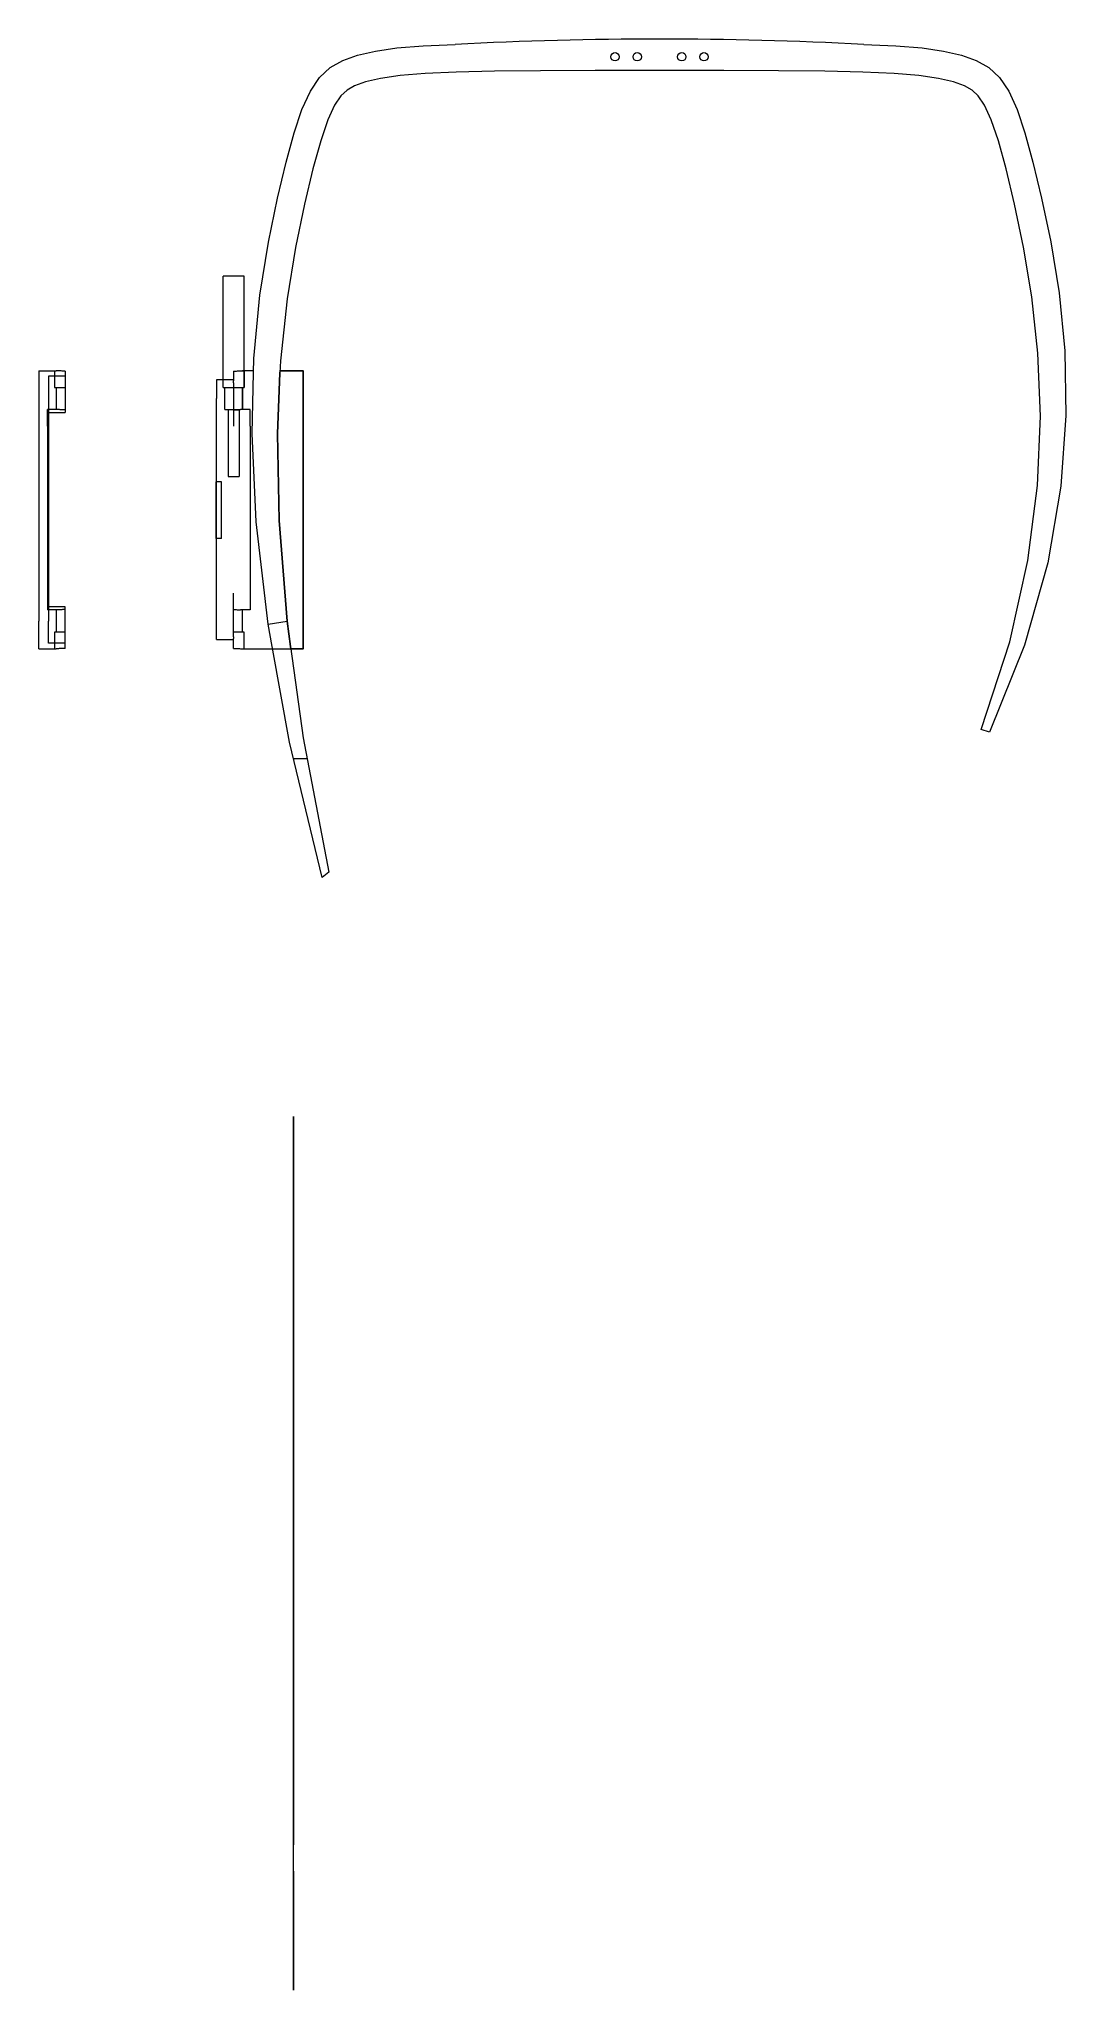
# Model space of a CAD drawing. Header units: millimetres. Extents: x 11 to 196, y 69 to 420.
import ezdxf

# ---------------------------------------------------------------- set-up
doc = ezdxf.new("R2010")
doc.units = ezdxf.units.MM

msp = doc.modelspace()

# ---------------------------------------------------------------- linework, layer by layer
at = {"color": 2, "linetype": 'Continuous', "lineweight": 0}
for p, q in [((68.42, 416.7, 94), (71.62, 417.43, 94)), ((71.62, 417.43, 94), (75.49, 417.98, 94)), ((75.49, 417.98, 94), (80.22, 418.37, 94)), ((80.22, 418.37, 94), (85.97, 418.63, 94)), ((159.45, 418.63, 94), (165.21, 418.37, 94)), ((165.21, 418.37, 94), (169.94, 417.98, 94)), ((169.94, 417.98, 94), (173.81, 417.43, 94)), ((173.81, 417.43, 94), (177.01, 416.7, 94)), ((61.58, 412.64, 94), (63.5, 414.45, 94)), ((63.5, 414.45, 94), (65.75, 415.75, 94)), ((65.75, 415.75, 94), (68.42, 416.7, 94)), ((101.29, 413.87, 94), (93.01, 413.79, 94)), ((111.13, 413.9, 94), (101.29, 413.87, 94)), ((122.71, 413.9, 94), (111.13, 413.9, 94)), ((122.71, 413.9, 94), (122.71, 413.9, 94)), ((134.29, 413.9, 94), (122.71, 413.9, 94)), ((144.14, 413.87, 94), (134.29, 413.9, 94)), ((152.42, 413.79, 94), (144.14, 413.87, 94)), ((177.01, 416.7, 94), (179.68, 415.75, 94)), ((179.68, 415.75, 94), (181.93, 414.45, 94)), ((181.93, 414.45, 94), (183.85, 412.64, 94)), ((59.92, 410.19, 94), (61.58, 412.64, 94)), ((66.51, 410.41, 94), (65.41, 409.38, 94)), ((67.86, 411.2, 94), (66.51, 410.41, 94)), ((69.82, 411.89, 94), (67.86, 411.2, 94)), ((72.52, 412.51, 94), (69.82, 411.89, 94)), ((76.05, 413, 94), (72.52, 412.51, 94)), ((80.54, 413.38, 94), (76.05, 413, 94)), ((86.15, 413.63, 94), (80.54, 413.38, 94)), ((93.01, 413.79, 94), (86.15, 413.63, 94)), ((159.28, 413.63, 94), (152.42, 413.79, 94)), ((164.89, 413.38, 94), (159.28, 413.63, 94)), ((169.38, 413, 94), (164.89, 413.38, 94)), ((172.91, 412.51, 94), (169.38, 413, 94)), ((175.61, 411.89, 94), (172.91, 412.51, 94)), ((177.57, 411.2, 94), (175.61, 411.89, 94)), ((178.92, 410.41, 94), (177.57, 411.2, 94)), ((180.02, 409.38, 94), (178.92, 410.41, 94)), ((183.85, 412.64, 94), (185.51, 410.19, 94)), ((56.98, 402.75, 94), (58.41, 406.94, 94)), ((58.41, 406.94, 94), (59.92, 410.19, 94)), ((64.28, 407.71, 94), (63.06, 405.08, 94)), ((65.41, 409.38, 94), (64.28, 407.71, 94)), ((181.15, 407.71, 94), (180.02, 409.38, 94)), ((182.37, 405.08, 94), (181.15, 407.71, 94)), ((185.51, 410.19, 94), (187.02, 406.94, 94)), ((187.02, 406.94, 94), (188.44, 402.75, 94)), ((63.06, 405.08, 94), (61.77, 401.29, 94)), ((183.66, 401.29, 94), (182.37, 405.08, 94)), ((55.55, 397.48, 94), (56.98, 402.75, 94)), ((61.77, 401.29, 94), (60.39, 396.24, 94)), ((185.04, 396.24, 94), (183.66, 401.29, 94)), ((188.44, 402.75, 94), (189.88, 397.48, 94)), ((54.01, 390.97, 94), (55.55, 397.48, 94)), ((189.88, 397.48, 94), (191.42, 390.97, 94)), ((60.39, 396.24, 94), (58.89, 389.88, 94)), ((186.54, 389.88, 94), (185.04, 396.24, 94)), ((52.36, 383.06, 94), (54.01, 390.97, 94)), ((58.89, 389.88, 94), (57.27, 382.14, 94)), ((188.16, 382.18, 94), (186.54, 389.88, 94)), ((191.42, 390.97, 94), (193.07, 383.11, 94)), ((50.84, 373.53, 94), (52.36, 383.06, 94)), ((193.07, 383.11, 94), (194.57, 373.94, 94)), ((57.27, 382.14, 94), (55.73, 372.86, 94)), ((189.67, 373.23, 94), (188.16, 382.18, 94)), ((48.01, 376.97, 94), (44.21, 376.97, 94)), ((44.21, 358.3, 94), (44.21, 376.97, 94)), ((48.01, 359.97, 94), (48.01, 376.97, 94)), ((49.76, 362.14, 94), (50.84, 373.53, 94)), ((55.73, 372.86, 94), (54.55, 361.77, 94)), ((190.78, 363.09, 94), (189.67, 373.23, 94)), ((194.57, 373.94, 94), (195.6, 363.52, 94)), ((49.7, 359.56, 94), (49.76, 362.14, 94)), ((54.55, 361.77, 94), (54.45, 359.56, 94)), ((191.23, 351.78, 94), (190.78, 363.09, 94)), ((195.6, 363.52, 94), (195.82, 351.91, 94)), ((11.11, 359.97, 94), (11.11, 354.97, 94)), ((11.11, 359.97, 94), (14.19, 359.97, 94)), ((15.81, 358.97, 94), (12.81, 358.97, 94)), ((12.81, 358.97, 94), (12.81, 354.97, 94)), ((15.81, 359.89, 94), (15.81, 358.97, 94)), ((15.81, 358.97, 94), (15.81, 353.44, 94)), ((43.01, 358.3, 94), (43.01, 358.12, 94)), ((46.11, 358.3, 94), (43.01, 358.3, 94)), ((43.01, 358.12, 94), (43.01, 354.97, 94)), ((46.11, 359.89, 94), (46.11, 358.12, 94)), ((49.71, 359.97, 94), (47.72, 359.97, 94)), ((58.61, 359.97, 94), (54.47, 359.97, 94)), ((58.61, 354.97, 94), (58.61, 359.97, 94)), ((11.11, 354.97, 94), (11.11, 314.97, 94)), ((12.81, 354.97, 94), (12.81, 314.97, 94)), ((43.01, 314.97, 94), (43.01, 354.97, 94)), ((58.61, 314.97, 94), (58.61, 354.97, 94)), ((12.81, 352.44, 94), (15.81, 352.44, 94)), ((15.81, 353.44, 94), (15.81, 352.44, 94)), ((190.72, 339.35, 94), (191.23, 351.78, 94)), ((195.82, 351.91, 94), (194.91, 339.19, 94)), ((43.01, 339.97, 94), (42.91, 339.97, 94)), ((42.91, 339.97, 94), (42.91, 329.81, 94)), ((188.98, 325.83, 94), (190.72, 339.35, 94)), ((194.91, 339.19, 94), (192.53, 325.41, 94)), ((43.01, 329.81, 94), (42.91, 329.81, 94)), ((185.73, 311.26, 94), (188.98, 325.83, 94)), ((192.53, 325.41, 94), (188.35, 310.65, 94)), ((15.81, 317.51, 94), (12.81, 317.51, 94)), ((15.81, 316.51, 94), (15.81, 317.51, 94)), ((15.81, 310.97, 94), (15.81, 316.51, 94)), ((11.11, 309.97, 94), (11.11, 314.97, 94)), ((12.81, 310.97, 94), (12.81, 314.97, 94)), ((43.01, 311.83, 94), (43.01, 314.97, 94)), ((58.61, 309.97, 94), (58.61, 314.97, 94)), ((11.11, 309.97, 94), (14.19, 309.97, 94)), ((15.81, 310.97, 94), (12.81, 310.97, 94)), ((15.81, 310.06, 94), (15.81, 310.97, 94)), ((43.01, 311.65, 94), (43.01, 311.83, 94)), ((43.01, 311.65, 94), (46.11, 311.65, 94)), ((46.11, 310.06, 94), (46.11, 311.83, 94)), ((47.72, 309.97, 94), (53.13, 309.97, 94)), ((56.17, 293.19, 94), (53.06, 310.39, 94)), ((56.37, 310.39, 94), (58.62, 294, 94)), ((56.42, 309.97, 94), (58.61, 309.97, 94)), ((180.59, 295.45, 94), (185.73, 311.26, 94)), ((188.35, 310.65, 94), (182.05, 294.97, 94)), ((182.05, 294.97, 94), (180.59, 295.45, 94)), ((62.02, 268.9, 94), (56.17, 293.19, 94)), ((58.62, 294, 94), (63.22, 269.84, 94)), ((63.22, 269.84, 94), (62.02, 268.9, 94))]:
    msp.add_line(p, q, dxfattribs=at)
at = {"color": 5, "linetype": 'Continuous', "lineweight": 0}
for p, q in [((13.91, 359.97, 94), (13.91, 356.97, 94)), ((44.21, 356.97, 94), (44.21, 358.3, 94)), ((46.11, 357.8, 94), (46.11, 358.12, 94)), ((46.11, 357.8, 94), (46.11, 349.97, 94)), ((48.01, 356.97, 94), (48.01, 359.97, 94)), ((48.01, 359.87, 94), (48.01, 356.97, 94)), ((49.44, 348.65, 94), (49.7, 359.56, 94)), ((54.45, 359.56, 94), (53.98, 348.59, 94)), ((13.91, 356.97, 94), (15.81, 356.97, 94)), ((14.21, 356.97, 94), (14.21, 352.97, 94)), ((44.21, 356.97, 94), (48.01, 356.97, 94)), ((44.51, 352.97, 94), (44.51, 356.97, 94)), ((46.11, 356.97, 94), (48.01, 356.97, 94)), ((47.71, 352.97, 94), (47.71, 356.97, 94)), ((47.71, 356.97, 94), (47.71, 352.97, 94)), ((14.56, 352.97, 94), (12.61, 352.97, 94)), ((12.61, 349.97, 94), (12.61, 352.97, 94)), ((44.51, 352.97, 94), (47.36, 352.97, 94)), ((45.11, 352.97, 94), (45.11, 340.97, 94)), ((47.11, 352.97, 94), (47.11, 340.97, 94)), ((49.11, 352.97, 94), (47.36, 352.97, 94)), ((49.11, 349.97, 94), (49.11, 352.97, 94)), ((12.61, 349.97, 94), (12.61, 319.97, 94)), ((49.11, 349.97, 94), (49.11, 319.97, 94)), ((50.19, 332.82, 94), (49.44, 348.65, 94)), ((53.98, 348.59, 94), (54.28, 333.07, 94)), ((45.11, 340.97, 94), (46.11, 340.97, 94)), ((46.11, 340.97, 94), (47.11, 340.97, 94)), ((43.91, 339.97, 94), (43.01, 339.97, 94)), ((43.91, 329.81, 94), (43.91, 339.97, 94)), ((43.91, 329.81, 94), (43.01, 329.81, 94)), ((52.33, 314.41, 94), (50.19, 332.82, 94)), ((54.28, 333.07, 94), (55.74, 314.96, 94)), ((12.61, 319.97, 94), (12.61, 316.97, 94)), ((46.11, 312.15, 94), (46.11, 319.97, 94)), ((49.11, 319.97, 94), (49.11, 316.97, 94)), ((14.56, 316.97, 94), (12.61, 316.97, 94)), ((14.21, 316.97, 94), (14.21, 312.97, 94)), ((49.11, 316.97, 94), (47.36, 316.97, 94)), ((47.71, 312.97, 94), (47.71, 316.97, 94)), ((15.81, 312.97, 94), (13.91, 312.97, 94)), ((13.91, 312.97, 94), (13.91, 309.97, 94)), ((48.01, 312.97, 94), (46.11, 312.97, 94)), ((46.11, 312.15, 94), (46.11, 311.83, 94)), ((48.01, 310.07, 94), (48.01, 312.97, 94)), ((52.33, 314.41, 94), (55.74, 314.96, 94)), ((53.06, 310.39, 94), (52.33, 314.41, 94)), ((55.74, 314.96, 94), (56.37, 310.39, 94)), ((53.13, 309.97, 94), (56.42, 309.97, 94)), ((56.87, 290.27, 94), (59.33, 290.27, 94))]:
    msp.add_line(p, q, dxfattribs=at)
at = {"extrusion": (-1, 0, 0)}
msp.add_line((56.87, 94.97, 67), (56.87, 225.9, 67), dxfattribs=at)
at = {"color": 0, "linetype": 'Continuous', "lineweight": 0}
for p, q in [((56.87, 219.59, 64), (56.87, 218.63, 64)), ((56.87, 218.63, 70), (56.87, 219.59, 70)), ((56.87, 219.59, 64), (56.87, 219.59, 70)), ((56.87, 218.63, 64), (56.87, 218.37, 64)), ((56.87, 218.37, 70), (56.87, 218.63, 70)), ((56.87, 218.37, 64), (56.87, 217.98, 64)), ((56.87, 218.37, 64), (56.87, 218.37, 70)), ((56.87, 217.98, 70), (56.87, 218.37, 70)), ((56.87, 217.98, 64), (56.87, 217.43, 64)), ((56.87, 217.98, 64), (56.87, 217.98, 70)), ((56.87, 217.43, 70), (56.87, 217.98, 70)), ((56.87, 217.43, 64), (56.87, 216.7, 64)), ((56.87, 217.43, 64), (56.87, 217.43, 70)), ((56.87, 216.7, 70), (56.87, 217.43, 70)), ((56.87, 217.15, 64), (56.87, 217.15, 70)), ((56.87, 216.7, 64), (56.87, 215.75, 64)), ((56.87, 216.7, 64), (56.87, 216.7, 70)), ((56.87, 215.75, 70), (56.87, 216.7, 70)), ((56.87, 215.75, 64), (56.87, 214.45, 64)), ((56.87, 215.75, 64), (56.87, 215.75, 70)), ((56.87, 214.45, 70), (56.87, 215.75, 70)), ((56.87, 215.65, 64), (56.87, 215.65, 70)), ((56.87, 214.45, 64), (56.87, 212.64, 64)), ((56.87, 214.45, 64), (56.87, 214.45, 70)), ((56.87, 212.64, 70), (56.87, 214.45, 70)), ((56.87, 213.9, 64), (56.87, 213.9, 70)), ((56.87, 213.9, 64), (56.87, 213.9, 70)), ((56.87, 213.38, 64), (56.87, 213.38, 70)), ((56.87, 213, 64), (56.87, 213, 70)), ((56.87, 212.64, 64), (56.87, 210.19, 64)), ((56.87, 212.64, 64), (56.87, 212.64, 70)), ((56.87, 210.19, 70), (56.87, 212.64, 70)), ((56.87, 212.51, 64), (56.87, 212.51, 70)), ((56.87, 211.89, 64), (56.87, 211.89, 70)), ((56.87, 211.2, 64), (56.87, 211.2, 70)), ((56.87, 210.41, 64), (56.87, 210.41, 70)), ((56.87, 210.19, 64), (56.87, 206.94, 64)), ((56.87, 210.19, 64), (56.87, 210.19, 70)), ((56.87, 206.94, 70), (56.87, 210.19, 70)), ((56.87, 209.38, 64), (56.87, 209.38, 70)), ((56.87, 207.71, 64), (56.87, 207.71, 70)), ((56.87, 206.94, 64), (56.87, 202.75, 64)), ((56.87, 206.94, 64), (56.87, 206.94, 70)), ((56.87, 202.75, 70), (56.87, 206.94, 70)), ((56.87, 205.08, 64), (56.87, 205.08, 70)), ((56.87, 202.75, 64), (56.87, 197.48, 64)), ((56.87, 202.75, 64), (56.87, 202.75, 70)), ((56.87, 197.48, 70), (56.87, 202.75, 70)), ((56.87, 201.29, 64), (56.87, 201.29, 70)), ((56.87, 197.48, 64), (56.87, 190.97, 64)), ((56.87, 197.48, 64), (56.87, 197.48, 70)), ((56.87, 190.97, 70), (56.87, 197.48, 70)), ((56.87, 196.97, 68.9), (56.87, 196.97, 65.1)), ((56.87, 179.89, 68.9), (56.87, 196.97, 68.9)), ((56.87, 179.89, 65.1), (56.87, 196.97, 65.1)), ((56.87, 196.24, 64), (56.87, 196.24, 70)), ((56.87, 190.97, 64), (56.87, 183.06, 64)), ((56.87, 183.06, 70), (56.87, 190.97, 70)), ((56.87, 183.11, 64), (56.87, 183.11, 70)), ((56.87, 183.06, 64), (56.87, 173.53, 64)), ((56.87, 183.06, 64), (56.87, 183.06, 70)), ((56.87, 173.53, 70), (56.87, 183.06, 70)), ((56.87, 182.18, 64), (56.87, 182.18, 70)), ((56.87, 182.14, 64), (56.87, 182.14, 70)), ((56.87, 179.97, 67), (56.87, 179.97, 66)), ((56.87, 154.97, 67), (56.87, 179.97, 67)), ((56.87, 154.97, 67), (56.87, 179.97, 67)), ((56.87, 179.97, 67), (56.87, 179.97, 68)), ((56.87, 179.89, 65.1), (56.87, 176.97, 65.1)), ((56.87, 179.89, 68.9), (56.87, 176.97, 68.9)), ((56.87, 173.44, 63), (56.87, 178.97, 63)), ((56.87, 173.44, 71), (56.87, 178.97, 71)), ((56.87, 176.97, 67), (56.87, 176.97, 65.1)), ((56.87, 172.91, 65.4), (56.87, 176.97, 65.4)), ((56.87, 176.97, 67), (56.87, 176.97, 68.9)), ((56.87, 172.91, 68.6), (56.87, 176.97, 68.6)), ((56.87, 174.97, 61), (56.87, 154.97, 61)), ((56.87, 174.97, 73), (56.87, 154.97, 73)), ((56.87, 173.94, 64), (56.87, 173.94, 70)), ((56.87, 173.53, 64), (56.87, 162.14, 64)), ((56.87, 173.53, 64), (56.87, 173.53, 70)), ((56.87, 162.14, 70), (56.87, 173.53, 70)), ((56.87, 169.97, 63), (56.87, 173.44, 63)), ((56.87, 169.97, 71), (56.87, 173.44, 71)), ((56.87, 173.23, 64), (56.87, 173.23, 70)), ((56.87, 172.97, 66), (56.87, 172.97, 67)), ((56.87, 172.97, 65.4), (56.87, 172.97, 66)), ((56.87, 172.97, 68), (56.87, 172.97, 68.6)), ((56.87, 172.97, 68), (56.87, 172.97, 67)), ((56.87, 172.97, 66), (56.87, 160.97, 66)), ((56.87, 172.97, 68), (56.87, 160.97, 68)), ((56.87, 172.86, 64), (56.87, 172.86, 70)), ((56.87, 154.97, 63), (56.87, 169.97, 63)), ((56.87, 154.97, 71), (56.87, 169.97, 71)), ((56.87, 163.52, 64), (56.87, 163.52, 70)), ((56.87, 163.09, 64), (56.87, 163.09, 70)), ((56.87, 162.14, 64), (56.87, 148.65, 64)), ((56.87, 162.14, 64), (56.87, 162.14, 70)), ((56.87, 148.65, 70), (56.87, 162.14, 70)), ((56.87, 161.77, 64), (56.87, 161.77, 70)), ((56.87, 160.97, 66), (56.87, 160.97, 68)), ((56.87, 159.97, 64.46), (56.87, 159.97, 69.54)), ((56.87, 149.81, 64.46), (56.87, 159.97, 64.46)), ((56.87, 159.97, 69.54), (56.87, 149.81, 69.54)), ((56.87, 154.97, 61), (56.87, 154.97, 67)), ((56.87, 154.97, 67), (56.87, 129.97, 67)), ((56.87, 134.97, 61), (56.87, 154.97, 61)), ((56.87, 154.97, 61), (56.87, 154.97, 67)), ((56.87, 154.97, 73), (56.87, 154.97, 67)), ((56.87, 134.97, 73), (56.87, 154.97, 73)), ((56.87, 154.97, 67), (56.87, 129.97, 67)), ((56.87, 154.97, 73), (56.87, 154.97, 67)), ((56.87, 154.97, 63), (56.87, 139.97, 63)), ((56.87, 154.97, 71), (56.87, 139.97, 71)), ((56.87, 151.91, 64), (56.87, 151.91, 70)), ((56.87, 151.78, 64), (56.87, 151.78, 70)), ((56.87, 149.81, 69.54), (56.87, 149.81, 64.46)), ((56.87, 148.65, 64), (56.87, 132.82, 64)), ((56.87, 148.65, 64), (56.87, 148.65, 70)), ((56.87, 132.82, 70), (56.87, 148.65, 70)), ((56.87, 148.59, 64), (56.87, 148.59, 70)), ((56.87, 139.97, 63), (56.87, 136.51, 63)), ((56.87, 139.97, 71), (56.87, 136.51, 71)), ((56.87, 139.35, 64), (56.87, 139.35, 70)), ((56.87, 139.19, 64), (56.87, 139.19, 70)), ((56.87, 137.03, 65.4), (56.87, 132.97, 65.4)), ((56.87, 137.03, 68.6), (56.87, 132.97, 68.6)), ((56.87, 136.97, 66), (56.87, 136.97, 67)), ((56.87, 136.97, 68), (56.87, 136.97, 67)), ((56.87, 136.51, 63), (56.87, 130.97, 63)), ((56.87, 136.51, 71), (56.87, 130.97, 71)), ((56.87, 133.07, 64), (56.87, 133.07, 70)), ((56.87, 132.97, 67), (56.87, 132.97, 65.1)), ((56.87, 130.06, 65.1), (56.87, 132.97, 65.1)), ((56.87, 132.97, 67), (56.87, 132.97, 68.9)), ((56.87, 130.06, 68.9), (56.87, 132.97, 68.9)), ((56.87, 132.82, 64), (56.87, 114.41, 64)), ((56.87, 132.82, 64), (56.87, 132.82, 70)), ((56.87, 114.41, 70), (56.87, 132.82, 70)), ((56.87, 129.97, 67), (56.87, 129.97, 66)), ((56.87, 129.97, 67), (56.87, 129.97, 68)), ((56.87, 125.83, 64), (56.87, 125.83, 70)), ((56.87, 125.41, 64), (56.87, 125.41, 70)), ((56.87, 114.96, 64), (56.87, 114.96, 70)), ((56.87, 93.19, 70), (56.87, 114.41, 70)), ((56.87, 114.41, 64), (56.87, 114.41, 64)), ((56.87, 114.41, 64), (56.87, 114.41, 70)), ((56.87, 114.41, 64), (56.87, 111.26, 64)), ((56.87, 111.26, 64), (56.87, 95.45, 64)), ((56.87, 111.26, 64), (56.87, 111.26, 70)), ((56.87, 110.65, 64), (56.87, 110.65, 70)), ((56.87, 95.45, 64), (56.87, 94.97, 64)), ((56.87, 95.45, 64), (56.87, 95.45, 70)), ((56.87, 94.97, 64), (56.87, 94.97, 70)), ((56.87, 94, 54.56), (56.87, 94, 70)), ((56.87, 68.9, 70), (56.87, 93.19, 70)), ((56.87, 93.19, 53.43), (56.87, 93.19, 70)), ((56.87, 90.27, 44), (56.87, 68.9, 44)), ((56.87, 69.84, 44), (56.87, 69.84, 70)), ((56.87, 68.9, 44), (56.87, 68.9, 70))]:
    msp.add_line(p, q, dxfattribs=at)
msp.add_lwpolyline([(58.61, 354.97), (58.61, 359.97), (54.47, 359.97), (54.45, 359.56), (53.98, 348.59), (54.28, 333.07), (55.74, 314.96), (56.37, 310.39), (56.42, 309.97), (58.61, 309.97), (58.61, 314.97)], close=True)
at = {"color": 2, "linetype": 'Continuous', "lineweight": 0}
for centre in [(114.71, 416.4, 94), (118.71, 416.4, 94), (126.71, 416.4, 94), (130.71, 416.4, 94)]:
    msp.add_circle(centre, 0.75, dxfattribs=at)
msp.add_arc((122.71, -286.13, 94), 705.71, 87.01576, 92.98424, dxfattribs=at)
at = {"color": 0, "linetype": 'Continuous', "lineweight": 0, "extrusion": (-1, 0, 0)}
for centre, radius, start, end in [((-174.97, 66, -56.87), 5, 180, 270), ((-174.97, 68, -56.87), 5, 90, 180), ((-177.8, 62.5, -56.87), 0.5, 90, 231.0576), ((-177.8, 71.5, -56.87), 0.5, 128.9424, 270), ((-173.44, 64, -56.87), 1, 270, 30), ((-173.44, 70, -56.87), 1, 330, 90), ((-169.97, 66, -56.87), 3, 180, 270), ((-169.97, 68, -56.87), 3, 90, 180), ((-139.97, 66, -56.87), 3, 270, 0), ((-139.97, 68, -56.87), 3, 0, 90), ((-136.51, 64, -56.87), 1, 150, 270), ((-136.51, 70, -56.87), 1, 90, 210), ((-134.97, 66, -56.87), 5, 270, 0), ((-134.97, 68, -56.87), 5, 0, 90), ((-132.15, 62.5, -56.87), 0.5, 308.9424, 90), ((-132.15, 71.5, -56.87), 0.5, 270, 51.0576)]:
    msp.add_arc(centre, radius, start, end, dxfattribs=at)
for start_param, end_param in [(1.548867, 1.570796), (0.490894, 1.548867), (0, 0.490894)]:
    msp.add_ellipse((56.87, 114.96, 44), major_axis=(0, -24.68), ratio=0.8103, start_param=start_param, end_param=end_param, dxfattribs=at)
at = {"color": 2, "linetype": 'Continuous', "lineweight": 0}
for points in [[(15.81, 359.89, 94), (15.69, 359.89, 94), (15.57, 359.89, 94), (15.32, 359.9, 94), (15.2, 359.91, 94), (14.96, 359.92, 94), (14.85, 359.93, 94), (14.64, 359.95, 94), (14.55, 359.96, 94), (14.38, 359.97, 94), (14.3, 359.97, 94), (14.22, 359.97, 94), (14.21, 359.97, 94), (14.19, 359.97, 94)], [(46.11, 359.89, 94), (46.23, 359.89, 94), (46.35, 359.89, 94), (46.6, 359.9, 94), (46.72, 359.91, 94), (46.96, 359.92, 94), (47.07, 359.93, 94), (47.28, 359.95, 94), (47.37, 359.96, 94), (47.54, 359.97, 94), (47.62, 359.97, 94), (47.7, 359.97, 94), (47.71, 359.97, 94), (47.72, 359.97, 94)], [(15.81, 310.06, 94), (15.69, 310.06, 94), (15.57, 310.05, 94), (15.32, 310.04, 94), (15.2, 310.04, 94), (14.96, 310.02, 94), (14.85, 310.01, 94), (14.64, 310, 94), (14.55, 309.99, 94), (14.38, 309.98, 94), (14.3, 309.97, 94), (14.22, 309.97, 94), (14.21, 309.97, 94), (14.19, 309.97, 94)], [(46.11, 310.06, 94), (46.23, 310.06, 94), (46.35, 310.05, 94), (46.6, 310.04, 94), (46.72, 310.04, 94), (46.96, 310.02, 94), (47.07, 310.01, 94), (47.28, 310, 94), (47.37, 309.99, 94), (47.54, 309.98, 94), (47.62, 309.97, 94), (47.7, 309.97, 94), (47.71, 309.97, 94), (47.72, 309.97, 94)]]:
    msp.add_open_spline(points, degree=3, knots=[5.86457, 5.86457, 5.86457, 5.86457, 6.224725, 6.224725, 6.584879, 6.584879, 6.945034, 6.945034, 7.305188, 7.305188, 7.663727, 7.663727, 7.725173, 7.725173, 7.725173, 7.725173], dxfattribs=at)
at = {"color": 5, "linetype": 'Continuous', "lineweight": 0}
for points, knots in [([(47.72, 359.97, 94), (47.78, 359.97, 94), (47.83, 359.97, 94), (47.92, 359.96, 94), (47.95, 359.95, 94), (48, 359.92, 94), (48.01, 359.9, 94), (48.01, 359.87, 94)], [7.725173, 7.725173, 7.725173, 7.725173, 8.022265, 8.022265, 8.380803, 8.380803, 8.739342, 8.739342, 8.739342, 8.739342]), ([(14.91, 352.96, 94), (14.82, 352.96, 94), (14.74, 352.97, 94), (14.63, 352.97, 94), (14.6, 352.97, 94), (14.56, 352.97, 94)], [6.1381016, 6.1381016, 6.1381016, 6.1381016, 6.4427147, 6.4427147, 6.6059356, 6.6059356, 6.6059356, 6.6059356]), ([(15.81, 352.91, 94), (15.71, 352.91, 94), (15.6, 352.91, 94), (15.39, 352.92, 94), (15.29, 352.93, 94), (15.09, 352.94, 94), (15, 352.95, 94), (14.91, 352.96, 94)], [5.2242623, 5.2242623, 5.2242623, 5.2242623, 5.5288754, 5.5288754, 5.8334885, 5.8334885, 6.1381016, 6.1381016, 6.1381016, 6.1381016]), ([(46.11, 352.91, 94), (46.21, 352.91, 94), (46.32, 352.91, 94), (46.52, 352.92, 94), (46.63, 352.93, 94), (46.83, 352.94, 94), (46.92, 352.95, 94), (47.01, 352.96, 94)], [5.2242623, 5.2242623, 5.2242623, 5.2242623, 5.5288754, 5.5288754, 5.8334885, 5.8334885, 6.1381016, 6.1381016, 6.1381016, 6.1381016]), ([(47.01, 352.96, 94), (47.1, 352.96, 94), (47.18, 352.97, 94), (47.29, 352.97, 94), (47.32, 352.97, 94), (47.36, 352.97, 94)], [6.1381016, 6.1381016, 6.1381016, 6.1381016, 6.4427147, 6.4427147, 6.6059356, 6.6059356, 6.6059356, 6.6059356]), ([(14.91, 316.99, 94), (14.82, 316.98, 94), (14.74, 316.98, 94), (14.63, 316.97, 94), (14.6, 316.97, 94), (14.56, 316.97, 94)], [6.1381016, 6.1381016, 6.1381016, 6.1381016, 6.4427147, 6.4427147, 6.6059356, 6.6059356, 6.6059356, 6.6059356]), ([(15.81, 317.03, 94), (15.71, 317.03, 94), (15.6, 317.03, 94), (15.39, 317.02, 94), (15.29, 317.02, 94), (15.09, 317, 94), (15, 317, 94), (14.91, 316.99, 94)], [5.2242623, 5.2242623, 5.2242623, 5.2242623, 5.5288754, 5.5288754, 5.8334885, 5.8334885, 6.1381016, 6.1381016, 6.1381016, 6.1381016]), ([(46.11, 317.03, 94), (46.21, 317.03, 94), (46.32, 317.03, 94), (46.52, 317.02, 94), (46.63, 317.02, 94), (46.83, 317, 94), (46.92, 317, 94), (47.01, 316.99, 94)], [5.2242623, 5.2242623, 5.2242623, 5.2242623, 5.5288754, 5.5288754, 5.8334885, 5.8334885, 6.1381016, 6.1381016, 6.1381016, 6.1381016]), ([(47.01, 316.99, 94), (47.1, 316.98, 94), (47.18, 316.98, 94), (47.29, 316.97, 94), (47.32, 316.97, 94), (47.36, 316.97, 94)], [6.1381016, 6.1381016, 6.1381016, 6.1381016, 6.4427147, 6.4427147, 6.6059356, 6.6059356, 6.6059356, 6.6059356]), ([(47.72, 309.97, 94), (47.78, 309.97, 94), (47.83, 309.98, 94), (47.92, 309.99, 94), (47.95, 310, 94), (48, 310.03, 94), (48.01, 310.05, 94), (48.01, 310.07, 94)], [7.725173, 7.725173, 7.725173, 7.725173, 8.022265, 8.022265, 8.380803, 8.380803, 8.739342, 8.739342, 8.739342, 8.739342])]:
    msp.add_open_spline(points, degree=3, knots=knots, dxfattribs=at)
at = {"color": 0, "linetype": 'Continuous', "lineweight": 0}
for points in [[(56.87, 179.97, 66), (56.87, 179.97, 66.09), (56.87, 179.97, 66.18), (56.87, 179.96, 66.4), (56.87, 179.95, 66.52), (56.87, 179.92, 66.76), (56.87, 179.9, 66.88), (56.87, 179.87, 67)], [(56.87, 179.97, 68), (56.87, 179.97, 67.91), (56.87, 179.97, 67.82), (56.87, 179.96, 67.6), (56.87, 179.95, 67.48), (56.87, 179.92, 67.24), (56.87, 179.9, 67.12), (56.87, 179.87, 67)], [(56.87, 129.97, 66), (56.87, 129.97, 66.09), (56.87, 129.98, 66.18), (56.87, 129.99, 66.4), (56.87, 130, 66.52), (56.87, 130.03, 66.76), (56.87, 130.05, 66.88), (56.87, 130.07, 67)], [(56.87, 129.97, 68), (56.87, 129.97, 67.91), (56.87, 129.98, 67.82), (56.87, 129.99, 67.6), (56.87, 130, 67.48), (56.87, 130.03, 67.24), (56.87, 130.05, 67.12), (56.87, 130.07, 67)]]:
    msp.add_open_spline(points, degree=3, knots=[7.725173, 7.725173, 7.725173, 7.725173, 8.022265, 8.022265, 8.380803, 8.380803, 8.739342, 8.739342, 8.739342, 8.739342], dxfattribs=at)

doc.saveas('drawing.dxf')
